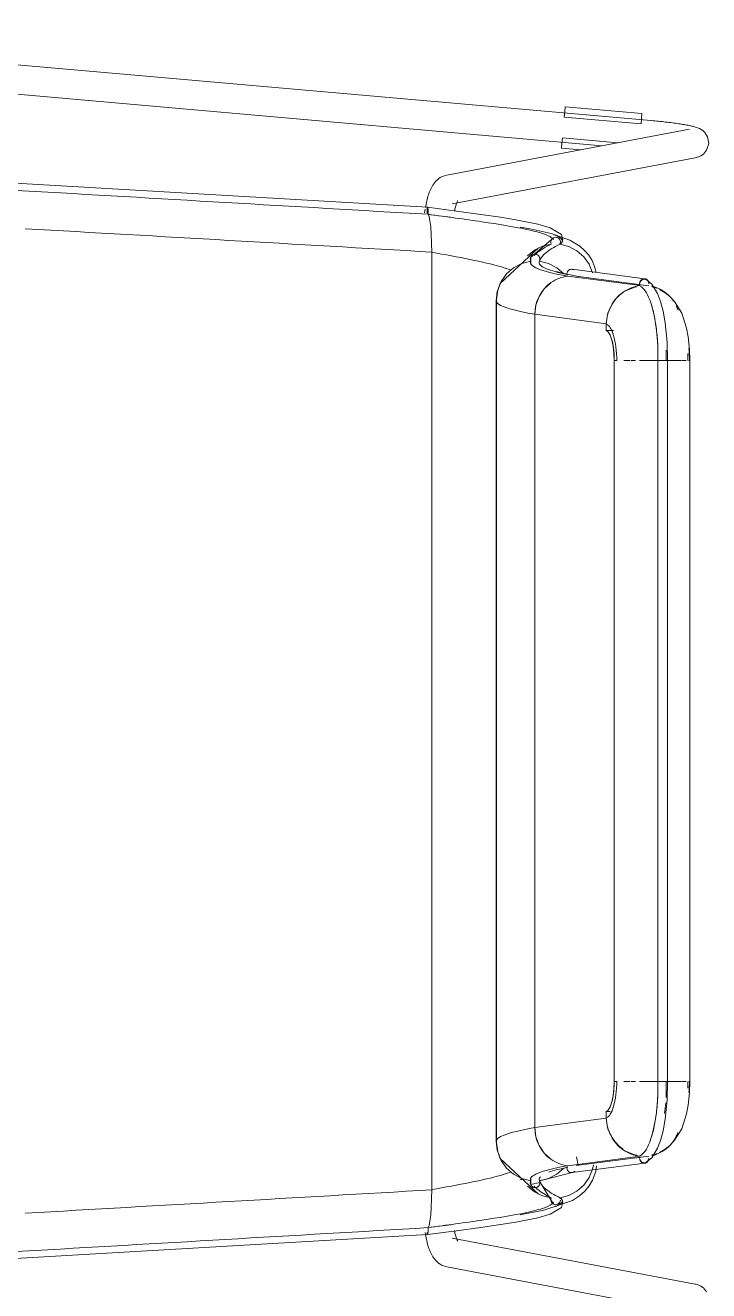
# Model space of a CAD drawing. Header units: millimetres. Extents: x 79795 to 317870, y -36033 to 97293.
# Drawn here: x 228641 to 228920, y 15428 to 15945 of the extents above; entities that cross this region are included whole.
import ezdxf

# ---------------------------------------------------------------- set-up
doc = ezdxf.new("R2010")
doc.units = ezdxf.units.MM
doc.header["$MEASUREMENT"] = 0
doc.layers.add('I-FURN', color=8, linetype='CONTINUOUS', lineweight=9)

msp = doc.modelspace()

# ---------------------------------------------------------------- linework, layer by layer
at = {"layer": 'I-FURN'}
for p, q in [((228896.73, 15906.52), (228453.41, 15945.46)), ((228452.36, 15933.51), (228876.86, 15896.22)), ((228861.54, 15910.05), (228861.72, 15912.09)), ((228861.72, 15912.09), (228893.13, 15909.33)), ((228861.34, 15907.86), (228892.76, 15905.1)), ((228861.36, 15907.98), (228861.54, 15910.05)), ((228892.95, 15907.29), (228892.77, 15905.22)), ((228893.13, 15909.33), (228892.95, 15907.29)), ((228896.89, 15906.5), (228896.73, 15906.52)), ((228897.64, 15906.43), (228896.89, 15906.5)), ((228898.39, 15906.36), (228897.64, 15906.43)), ((228899.14, 15906.29), (228898.39, 15906.36)), ((228899.89, 15906.22), (228899.14, 15906.29)), ((228900.63, 15906.14), (228899.89, 15906.22)), ((228901.36, 15906.06), (228900.63, 15906.14)), ((228902.08, 15905.98), (228901.36, 15906.06)), ((228902.8, 15905.9), (228902.08, 15905.98)), ((228903.51, 15905.82), (228902.8, 15905.9)), ((228904.21, 15905.73), (228903.51, 15905.82)), ((228904.9, 15905.65), (228904.21, 15905.73)), ((228905.57, 15905.56), (228904.9, 15905.65)), ((228906.24, 15905.47), (228905.57, 15905.56)), ((228912.58, 15903.04), (228813.29, 15884.22)), ((228906.89, 15905.39), (228906.24, 15905.47)), ((228907.52, 15905.3), (228906.89, 15905.39)), ((228908.14, 15905.21), (228907.52, 15905.3)), ((228908.74, 15905.11), (228908.14, 15905.21)), ((228909.33, 15905.02), (228908.74, 15905.11)), ((228909.9, 15904.93), (228909.33, 15905.02)), ((228910.45, 15904.84), (228909.9, 15904.93)), ((228910.98, 15904.74), (228910.45, 15904.84)), ((228911.5, 15904.65), (228910.98, 15904.74)), ((228911.99, 15904.55), (228911.5, 15904.65)), ((228912.47, 15904.46), (228911.99, 15904.55)), ((228912.93, 15904.36), (228912.47, 15904.46)), ((228913.37, 15904.26), (228912.93, 15904.36)), ((228913.8, 15904.16), (228913.37, 15904.26)), ((228914.21, 15904.06), (228913.8, 15904.16)), ((228914.62, 15903.95), (228914.21, 15904.06)), ((228915.01, 15903.84), (228914.62, 15903.95)), ((228915.41, 15903.71), (228915.01, 15903.84)), ((228915.81, 15903.57), (228915.41, 15903.71)), ((228916.24, 15903.4), (228915.81, 15903.57)), ((228916.71, 15903.19), (228916.24, 15903.4)), ((228917.27, 15902.88), (228916.71, 15903.19)), ((228917.98, 15902.4), (228917.27, 15902.88)), ((228918.89, 15901.55), (228917.98, 15902.4)), ((228919.93, 15899.89), (228918.89, 15901.55)), ((228860.23, 15895.18), (228860.41, 15897.22)), ((228860.23, 15895.18), (228868.13, 15894.49)), ((228860.41, 15897.22), (228860.59, 15899.29)), ((228883.21, 15897.42), (228860.6, 15899.41)), ((228919.58, 15894.38), (228920.41, 15897.13)), ((228920.41, 15897.13), (228919.93, 15899.89)), ((228805.45, 15871.03), (228473.54, 15890.32)), ((228815.53, 15872.43), (228914.82, 15891.25)), ((228915.23, 15891.33), (228914.82, 15891.25)), ((228915.75, 15891.47), (228915.23, 15891.33)), ((228916.37, 15891.68), (228915.75, 15891.47)), ((228917.17, 15892.06), (228916.37, 15891.68)), ((228918.25, 15892.81), (228917.17, 15892.06)), ((228919.58, 15894.38), (228918.25, 15892.81)), ((228807.6, 15880.05), (228807.28, 15879.51)), ((228807.96, 15880.59), (228807.6, 15880.05)), ((228808.36, 15881.12), (228807.96, 15880.59)), ((228808.82, 15881.65), (228808.36, 15881.12)), ((228809.34, 15882.17), (228808.82, 15881.65)), ((228809.93, 15882.68), (228809.34, 15882.17)), ((228810.62, 15883.16), (228809.93, 15882.68)), ((228811.41, 15883.6), (228810.62, 15883.16)), ((228812.31, 15883.96), (228811.41, 15883.6)), ((228813.29, 15884.22), (228812.31, 15883.96)), ((228805.43, 15874.9), (228805.26, 15874.27)), ((228805.61, 15875.51), (228805.43, 15874.9)), ((228805.8, 15876.12), (228805.61, 15875.51)), ((228806.01, 15876.71), (228805.8, 15876.12)), ((228806.23, 15877.29), (228806.01, 15876.71)), ((228806.47, 15877.86), (228806.23, 15877.29)), ((228806.72, 15878.42), (228806.47, 15877.86)), ((228806.99, 15878.97), (228806.72, 15878.42)), ((228807.28, 15879.51), (228806.99, 15878.97)), ((228804.31, 15869.51), (228804.21, 15868.78)), ((228804.42, 15870.22), (228804.31, 15869.51)), ((228804.66, 15871.62), (228804.54, 15870.93)), ((228804.8, 15872.3), (228804.66, 15871.62)), ((228804.94, 15872.97), (228804.8, 15872.3)), ((228805.09, 15873.62), (228804.94, 15872.97)), ((228805.26, 15874.27), (228805.09, 15873.62)), ((228805.24, 15869.66), (228805.23, 15869.17)), ((228805.23, 15869.17), (228805.24, 15869.66)), ((228805.24, 15869.66), (228805.26, 15870.12)), ((228805.26, 15870.11), (228805.24, 15869.66)), ((228805.26, 15870.12), (228805.3, 15870.5)), ((228805.3, 15870.49), (228805.26, 15870.11)), ((228805.3, 15870.5), (228805.34, 15870.79)), ((228805.34, 15870.78), (228805.3, 15870.49)), ((228805.39, 15870.97), (228805.34, 15870.78)), ((228805.34, 15870.79), (228805.39, 15870.97)), ((228805.45, 15871.03), (228805.39, 15870.97)), ((228805.39, 15870.97), (228805.45, 15871.03)), ((228805.45, 15871.03), (228817.3, 15869.47)), ((228805.5, 15870.96), (228805.45, 15871.03)), ((228805.45, 15871.03), (228805.5, 15870.96)), ((228805.55, 15870.76), (228805.5, 15870.96)), ((228805.5, 15870.96), (228805.55, 15870.77)), ((228805.55, 15870.77), (228805.59, 15870.47)), ((228805.59, 15870.46), (228805.55, 15870.76)), ((228805.59, 15870.47), (228805.63, 15870.08)), ((228805.63, 15870.08), (228805.59, 15870.46)), ((228805.65, 15869.62), (228805.63, 15870.08)), ((228805.63, 15870.08), (228805.65, 15869.63)), ((228805.65, 15869.63), (228805.66, 15869.13)), ((228805.66, 15869.13), (228805.65, 15869.62)), ((228816.55, 15869.88), (228816.45, 15869.39)), ((228816.65, 15870.35), (228816.55, 15869.88)), ((228816.76, 15870.8), (228816.65, 15870.35)), ((228816.86, 15871.22), (228816.76, 15870.8)), ((228816.97, 15871.61), (228816.86, 15871.22)), ((228817.08, 15871.98), (228816.97, 15871.61)), ((228817.19, 15872.32), (228817.08, 15871.98)), ((228817.29, 15872.62), (228817.19, 15872.32)), ((228817.39, 15872.89), (228817.29, 15872.62)), ((228817.3, 15869.47), (228827.23, 15868.12)), ((228817.49, 15873.12), (228817.39, 15872.89)), ((228817.58, 15873.31), (228817.49, 15873.12)), ((228817.65, 15873.47), (228817.58, 15873.31)), ((228817.7, 15873.55), (228817.65, 15873.47)), ((228817.74, 15873.63), (228817.7, 15873.55)), ((228817.76, 15873.65), (228817.74, 15873.63)), ((228805.23, 15869.17), (228805.23, 15868.67)), ((228805.23, 15868.67), (228805.23, 15869.17)), ((228805.65, 15868.64), (228805.63, 15868.16)), ((228805.63, 15868.16), (228805.65, 15868.63)), ((228806.03, 15867.26), (228805.63, 15868.16)), ((228805.63, 15868.16), (228806.03, 15867.26)), ((228805.65, 15868.63), (228805.66, 15869.13)), ((228805.66, 15869.13), (228805.65, 15868.64)), ((228806.4, 15865.51), (228806.03, 15867.26)), ((228806.03, 15867.26), (228806.4, 15865.52)), ((228806.4, 15865.52), (228806.71, 15863.05)), ((228806.71, 15863.02), (228806.4, 15865.51)), ((228827.23, 15868.12), (228835.25, 15866.94)), ((228835.25, 15866.94), (228841.57, 15865.9)), ((228841.57, 15865.9), (228850.59, 15864.1)), ((228850.59, 15864.1), (228855.58, 15862.69)), ((228806.95, 15859.92), (228806.71, 15863.02)), ((228806.71, 15863.02), (228806.95, 15859.97)), ((228807.1, 15856.38), (228806.95, 15859.92)), ((228806.95, 15859.92), (228807.1, 15856.44)), ((228847.43, 15862.19), (228843.36, 15862.92)), ((228855.95, 15860.3), (228847.43, 15862.19)), ((228855.58, 15862.69), (228860.22, 15859.92)), ((228863.57, 15857.62), (228855.95, 15860.3)), ((228860.22, 15859.92), (228860.75, 15857.74)), ((228807.16, 15852.61), (228807.1, 15856.38)), ((228807.1, 15856.38), (228807.16, 15852.69)), ((228850.78, 15854.48), (228835.08, 15839.88)), ((228856.97, 15858.59), (228847.56, 15850.47)), ((228849.11, 15853.53), (228852.43, 15855.18)), ((228852.43, 15855.18), (228849.11, 15853.54)), ((228852.43, 15855.18), (228856.05, 15855.97)), ((228856.04, 15855.97), (228852.43, 15855.18)), ((228855.95, 15857.43), (228855.86, 15856.94)), ((228855.86, 15856.94), (228855.89, 15856.44)), ((228855.87, 15856.94), (228855.96, 15857.43)), ((228855.9, 15856.44), (228855.87, 15856.94)), ((228855.89, 15856.44), (228856.04, 15855.97)), ((228856.05, 15855.97), (228855.9, 15856.44)), ((228856.16, 15857.88), (228855.95, 15857.43)), ((228855.96, 15857.43), (228856.16, 15857.88)), ((228856.16, 15857.88), (228856.48, 15858.26)), ((228856.48, 15858.26), (228856.16, 15857.88)), ((228856.48, 15858.26), (228856.88, 15858.55)), ((228856.88, 15858.55), (228856.48, 15858.26)), ((228856.7, 15858.44), (228856.92, 15858.57)), ((228856.88, 15858.55), (228857.34, 15858.73)), ((228857.34, 15858.73), (228856.88, 15858.55)), ((228857.34, 15858.73), (228857.83, 15858.79)), ((228857.83, 15858.79), (228857.34, 15858.73)), ((228857.83, 15858.79), (228858.31, 15858.71)), ((228858.31, 15858.72), (228857.83, 15858.79)), ((228858.77, 15858.52), (228858.31, 15858.72)), ((228858.31, 15858.71), (228858.77, 15858.52)), ((228858.77, 15858.52), (228859.16, 15858.22)), ((228859.16, 15858.22), (228858.77, 15858.52)), ((228859.16, 15858.22), (228859.47, 15857.83)), ((228859.47, 15857.83), (228859.16, 15858.22)), ((228859.47, 15857.83), (228859.66, 15857.38)), ((228859.66, 15857.38), (228859.47, 15857.83)), ((228859.69, 15856.39), (228859.53, 15855.92)), ((228859.53, 15855.92), (228859.7, 15856.39)), ((228863.16, 15855.01), (228859.53, 15855.92)), ((228859.66, 15857.38), (228859.74, 15856.88)), ((228859.74, 15856.89), (228859.66, 15857.38)), ((228859.74, 15856.88), (228859.69, 15856.39)), ((228859.7, 15856.39), (228859.74, 15856.89)), ((228860.75, 15857.74), (228860.45, 15856.82)), ((228866.48, 15853.27), (228863.16, 15855.01)), ((228867.69, 15855.12), (228863.57, 15857.62)), ((228869.65, 15853.38), (228867.69, 15855.12)), ((228807.16, 15469.21), (228807.16, 15852.61)), ((228807.16, 15852.61), (228807.16, 15469.21)), ((228847.66, 15848.96), (228843.94, 15848.06)), ((228849.11, 15853.54), (228846.27, 15851.14)), ((228846.27, 15851.14), (228849.11, 15853.53)), ((228847.54, 15850.42), (228847.46, 15849.93)), ((228847.46, 15849.92), (228847.54, 15850.41)), ((228847.46, 15849.93), (228847.49, 15849.43)), ((228847.5, 15849.43), (228847.46, 15849.92)), ((228847.49, 15849.43), (228847.66, 15848.96)), ((228847.66, 15848.96), (228847.5, 15849.43)), ((228847.74, 15850.87), (228847.54, 15850.42)), ((228847.54, 15850.41), (228847.74, 15850.86)), ((228847.69, 15850.77), (228847.64, 15847.89)), ((228847.74, 15850.86), (228848.06, 15851.25)), ((228848.05, 15851.25), (228847.74, 15850.87)), ((228848.46, 15851.54), (228848.05, 15851.25)), ((228848.06, 15851.25), (228848.46, 15851.54)), ((228848.46, 15851.54), (228848.92, 15851.73)), ((228848.92, 15851.73), (228848.46, 15851.54)), ((228848.92, 15851.73), (228849.41, 15851.8)), ((228849.41, 15851.8), (228848.92, 15851.73)), ((228849.41, 15851.8), (228849.9, 15851.73)), ((228849.9, 15851.73), (228849.41, 15851.8)), ((228849.9, 15851.73), (228850.36, 15851.54)), ((228850.36, 15851.54), (228849.9, 15851.73)), ((228850.36, 15851.54), (228850.76, 15851.25)), ((228850.76, 15851.25), (228850.36, 15851.54)), ((228850.76, 15851.25), (228851.08, 15850.86)), ((228851.08, 15850.87), (228850.76, 15851.25)), ((228851.28, 15850.42), (228851.08, 15850.87)), ((228851.08, 15850.86), (228851.28, 15850.41)), ((228851.32, 15849.43), (228851.16, 15848.96)), ((228851.16, 15848.96), (228851.32, 15849.43)), ((228854.88, 15848.06), (228851.16, 15848.96)), ((228851.45, 15849.64), (228851.27, 15849.2)), ((228851.36, 15849.93), (228851.28, 15850.42)), ((228851.28, 15850.41), (228851.36, 15849.92)), ((228851.32, 15849.43), (228851.36, 15849.93)), ((228851.36, 15849.92), (228851.32, 15849.43)), ((228869.31, 15850.79), (228866.48, 15853.27)), ((228871.48, 15847.71), (228869.31, 15850.79)), ((228871.33, 15851.41), (228869.65, 15853.38)), ((228872.71, 15849.21), (228871.33, 15851.41)), ((228873.74, 15846.84), (228872.71, 15849.21)), ((228837.67, 15843.8), (228835.5, 15840.67)), ((228835.51, 15840.66), (228837.68, 15843.8)), ((228840.55, 15846.31), (228837.67, 15843.8)), ((228837.68, 15843.8), (228840.55, 15846.31)), ((228840.55, 15846.31), (228843.94, 15848.06)), ((228843.94, 15848.06), (228840.55, 15846.31)), ((228858.27, 15846.31), (228854.88, 15848.06)), ((228858.24, 15844.8), (228860.68, 15844.05)), ((228861.15, 15843.8), (228858.27, 15846.31)), ((228860.68, 15844.05), (228866.97, 15842.67)), ((228862.53, 15844.28), (228862.45, 15843.78)), ((228862.45, 15843.78), (228862.48, 15843.29)), ((228862.72, 15844.73), (228862.53, 15844.28)), ((228863.02, 15845.11), (228862.72, 15844.73)), ((228863.4, 15845.4), (228863.02, 15845.11)), ((228863.84, 15845.59), (228863.4, 15845.4)), ((228864.31, 15845.66), (228863.84, 15845.59)), ((228864.78, 15845.6), (228864.31, 15845.66)), ((228864.55, 15845.65), (228894.32, 15841.79)), ((228865.22, 15845.41), (228864.78, 15845.6)), ((228872.88, 15844.19), (228871.48, 15847.71)), ((228874.4, 15844.33), (228873.74, 15846.84)), ((228835.68, 15840.98), (228833.95, 15836.52)), ((228835.5, 15840.67), (228834.14, 15837.1)), ((228834.14, 15837.1), (228835.51, 15840.66)), ((228835.08, 15839.88), (228834.38, 15837.96)), ((228855.88, 15840.19), (228853.14, 15837.7)), ((228862.64, 15842.82), (228892.34, 15838.97)), ((228866.19, 15842.8), (228895.88, 15838.95)), ((228889.91, 15839.72), (228894.69, 15839.1)), ((228894.82, 15841.43), (228897.21, 15839.54)), ((228897.21, 15839.54), (228899.51, 15835.71)), ((228833.95, 15836.52), (228833.51, 15832.77)), ((228834.14, 15837.1), (228833.66, 15833.31)), ((228833.66, 15488.52), (228833.66, 15833.31)), ((228833.66, 15833.31), (228833.66, 15488.52)), ((228833.67, 15833.31), (228834.14, 15837.1)), ((228851.06, 15834.59), (228849.74, 15831.04)), ((228853.14, 15837.7), (228851.06, 15834.59)), ((228899.51, 15835.71), (228900.7, 15832.55)), ((228900.31, 15837.41), (228902.58, 15836.08)), ((228902.58, 15836.08), (228904.65, 15834.41)), ((228904.65, 15834.41), (228906.49, 15832.43)), ((228833.51, 15832.77), (228833.51, 15527.97)), ((228849.74, 15831.04), (228849.26, 15827.27)), ((228896.56, 15832.5), (228896.37, 15833.01)), ((228897.43, 15829.67), (228896.56, 15832.5)), ((228898.24, 15826.17), (228897.43, 15829.67)), ((228900.7, 15832.55), (228901.78, 15828.5)), ((228901.78, 15828.5), (228902.65, 15823.79)), ((228906.49, 15832.43), (228909.36, 15827.71)), ((228849.26, 15827.27), (228878.54, 15823.41)), ((228849.26, 15494.56), (228849.26, 15827.27)), ((228849.26, 15827.27), (228849.26, 15494.56)), ((228878.54, 15823.41), (228878.47, 15820.69)), ((228899.07, 15820.74), (228898.24, 15826.17)), ((228902.65, 15823.79), (228903.45, 15815.9)), ((228909.36, 15827.71), (228911.38, 15821.56)), ((228881.48, 15820.69), (228878.47, 15820.69)), ((228878.47, 15820.69), (228879.33, 15820.05)), ((228879.33, 15820.05), (228880.12, 15818.7)), ((228880.12, 15818.7), (228880.79, 15816.72)), ((228899.55, 15814.75), (228899.07, 15820.74)), ((228911.38, 15821.56), (228912.03, 15818.07)), ((228912.03, 15818.07), (228912.55, 15812.86)), ((228880.79, 15816.72), (228881.3, 15814.23)), ((228881.3, 15814.23), (228881.62, 15811.38)), ((228899.63, 15808.34), (228899.55, 15814.75)), ((228903.45, 15815.9), (228903.59, 15808.34)), ((228912.55, 15812.86), (228912.63, 15808.34)), ((228881.62, 15811.38), (228881.73, 15808.34)), ((228881.73, 15808.34), (228881.73, 15513.49)), ((228881.79, 15513.49), (228881.79, 15808.34)), ((228885.64, 15808.34), (228886.72, 15808.34)), ((228888.14, 15808.34), (228886.7, 15808.34)), ((228888.63, 15808.34), (228890.47, 15808.34)), ((228892.1, 15808.34), (228895.65, 15808.34)), ((228899.66, 15808.34), (228895.85, 15808.34)), ((228895.85, 15808.34), (228899.66, 15808.34)), ((228899.63, 15808.34), (228899.63, 15513.49)), ((228899.74, 15808.34), (228899.64, 15808.34)), ((228899.64, 15808.34), (228903.59, 15808.34)), ((228899.97, 15808.34), (228899.74, 15808.34)), ((228900.3, 15808.34), (228899.97, 15808.34)), ((228900.71, 15808.34), (228900.3, 15808.34)), ((228901.19, 15808.34), (228900.71, 15808.34)), ((228901.69, 15808.34), (228901.19, 15808.34)), ((228902.18, 15808.34), (228901.69, 15808.34)), ((228902.63, 15808.34), (228902.18, 15808.34)), ((228903.02, 15808.34), (228902.63, 15808.34)), ((228903.33, 15808.34), (228903.02, 15808.34)), ((228903.52, 15808.34), (228903.33, 15808.34)), ((228906.38, 15808.34), (228903.35, 15808.34)), ((228903.35, 15808.34), (228906.36, 15808.34)), ((228903.59, 15808.34), (228903.52, 15808.34)), ((228903.59, 15513.49), (228903.59, 15808.34)), ((228906.53, 15808.34), (228909.11, 15808.34)), ((228909.39, 15808.34), (228911.14, 15808.34)), ((228912.33, 15808.34), (228912.61, 15808.34)), ((228912.63, 15808.34), (228912.46, 15808.34)), ((228912.63, 15513.49), (228912.63, 15808.34)), ((228833.51, 15527.97), (228833.51, 15489.06)), ((228881.73, 15513.49), (228881.62, 15510.45)), ((228888.11, 15513.49), (228885.64, 15513.49)), ((228890.47, 15513.49), (228888.63, 15513.49)), ((228895.65, 15513.49), (228892.1, 15513.49)), ((228895.85, 15513.49), (228899.66, 15513.49)), ((228899.66, 15513.49), (228895.85, 15513.49)), ((228899.55, 15507.26), (228899.63, 15513.49)), ((228899.74, 15513.49), (228899.97, 15513.49)), ((228903.59, 15513.49), (228899.74, 15513.49)), ((228899.97, 15513.49), (228900.3, 15513.49)), ((228900.3, 15513.49), (228900.71, 15513.49)), ((228900.71, 15513.49), (228901.19, 15513.49)), ((228901.19, 15513.49), (228901.69, 15513.49)), ((228901.69, 15513.49), (228902.18, 15513.49)), ((228902.18, 15513.49), (228902.63, 15513.49)), ((228902.63, 15513.49), (228903.02, 15513.49)), ((228903.02, 15513.49), (228903.33, 15513.49)), ((228903.33, 15513.49), (228903.52, 15513.49)), ((228903.35, 15513.49), (228906.38, 15513.49)), ((228906.36, 15513.49), (228903.35, 15513.49)), ((228903.45, 15505.93), (228903.59, 15513.49)), ((228903.52, 15513.49), (228903.59, 15513.49)), ((228909.11, 15513.49), (228906.53, 15513.49)), ((228911.14, 15513.49), (228909.39, 15513.49)), ((228912.61, 15513.49), (228912.33, 15513.49)), ((228912.46, 15513.49), (228912.63, 15513.49)), ((228912.55, 15508.97), (228912.63, 15513.49)), ((228881.3, 15507.6), (228880.79, 15505.11)), ((228881.62, 15510.45), (228881.3, 15507.6)), ((228899.02, 15500.7), (228899.55, 15507.26)), ((228912.03, 15503.76), (228912.55, 15508.97)), ((228880.12, 15503.12), (228879.33, 15501.77)), ((228880.79, 15505.11), (228880.12, 15503.12)), ((228902.65, 15498.04), (228903.45, 15505.93)), ((228911.38, 15500.26), (228912.03, 15503.76)), ((228878.54, 15498.42), (228849.26, 15494.56)), ((228879.33, 15501.77), (228878.47, 15501.13)), ((228878.47, 15501.13), (228880.14, 15501.13)), ((228878.47, 15501.13), (228878.54, 15498.42)), ((228897.46, 15492.25), (228898.43, 15496.69)), ((228898.43, 15496.69), (228899.02, 15500.7)), ((228901.78, 15493.32), (228902.65, 15498.04)), ((228909.36, 15494.11), (228911.38, 15500.26)), ((228849.26, 15494.56), (228849.74, 15490.79)), ((228896.37, 15488.82), (228897.46, 15492.25)), ((228900.7, 15489.28), (228901.78, 15493.32)), ((228906.49, 15489.4), (228909.36, 15494.11)), ((228833.95, 15485.31), (228833.51, 15489.06)), ((228833.66, 15488.52), (228834.14, 15484.73)), ((228834.14, 15484.73), (228833.67, 15488.52)), ((228849.74, 15490.79), (228851.06, 15487.24)), ((228851.06, 15487.24), (228853.14, 15484.13)), ((228899.51, 15486.11), (228900.7, 15489.28)), ((228902.58, 15485.75), (228904.65, 15487.42)), ((228904.65, 15487.42), (228906.49, 15489.4)), ((228835.68, 15480.85), (228833.95, 15485.31)), ((228835.51, 15481.16), (228834.14, 15484.73)), ((228834.14, 15484.73), (228835.5, 15481.16)), ((228835.08, 15481.95), (228834.38, 15483.87)), ((228850.78, 15467.35), (228835.08, 15481.95)), ((228835.5, 15481.16), (228837.67, 15478.02)), ((228837.68, 15478.03), (228835.51, 15481.16)), ((228853.14, 15484.13), (228855.88, 15481.64)), ((228862.64, 15479.01), (228892.34, 15482.85)), ((228895.88, 15482.88), (228866.19, 15479.03)), ((228866.97, 15479.15), (228866.28, 15482.65)), ((228889.91, 15482.1), (228892.35, 15482.42)), ((228894.82, 15480.39), (228897.21, 15482.28)), ((228897.21, 15482.28), (228899.51, 15486.11)), ((228900.31, 15484.42), (228902.58, 15485.75)), ((228837.67, 15478.02), (228840.55, 15475.52)), ((228840.55, 15475.52), (228837.68, 15478.03)), ((228864.62, 15476.19), (228853.01, 15473.23)), ((228858.27, 15475.52), (228861.15, 15478.02)), ((228862.48, 15478.54), (228862.45, 15478.04)), ((228862.45, 15478.04), (228862.53, 15477.55)), ((228862.53, 15477.55), (228862.72, 15477.1)), ((228862.72, 15477.1), (228863.02, 15476.72)), ((228863.02, 15476.72), (228863.4, 15476.42)), ((228863.4, 15476.42), (228863.84, 15476.23)), ((228863.84, 15476.23), (228864.31, 15476.17)), ((228864.31, 15476.17), (228864.78, 15476.23)), ((228894.32, 15480.04), (228864.55, 15476.18)), ((228864.78, 15476.23), (228865.22, 15476.42)), ((228865.22, 15476.42), (228865.61, 15476.71)), ((228871.48, 15474.12), (228872.88, 15477.63)), ((228873.25, 15479.38), (228872.88, 15477.64)), ((228872.88, 15477.63), (228873.25, 15479.38)), ((228872.93, 15473.04), (228874.22, 15476.64)), ((228874.22, 15476.64), (228874.51, 15478.91)), ((228843.94, 15473.77), (228840.55, 15475.52)), ((228840.55, 15475.52), (228843.94, 15473.76)), ((228843.94, 15473.76), (228847.66, 15472.87)), ((228847.46, 15471.9), (228847.5, 15472.4)), ((228847.49, 15472.4), (228847.46, 15471.9)), ((228847.54, 15471.41), (228847.46, 15471.9)), ((228847.46, 15471.9), (228847.54, 15471.41)), ((228847.66, 15472.87), (228847.49, 15472.4)), ((228847.5, 15472.4), (228847.66, 15472.87)), ((228847.74, 15470.96), (228847.54, 15471.41)), ((228847.54, 15471.41), (228847.74, 15470.96)), ((228847.56, 15471.36), (228851.45, 15472.19)), ((228847.69, 15471.06), (228847.64, 15473.94)), ((228848.06, 15470.58), (228847.74, 15470.96)), ((228847.74, 15470.96), (228848.05, 15470.58)), ((228851.08, 15470.96), (228850.76, 15470.58)), ((228850.76, 15470.58), (228851.08, 15470.96)), ((228851.28, 15471.41), (228851.08, 15470.96)), ((228851.08, 15470.96), (228851.28, 15471.41)), ((228853.01, 15473.23), (228851.14, 15472.9)), ((228851.16, 15472.87), (228854.88, 15473.76)), ((228851.16, 15472.87), (228851.32, 15472.4)), ((228851.32, 15472.4), (228851.16, 15472.87)), ((228856.97, 15463.23), (228851.27, 15472.62)), ((228851.36, 15471.9), (228851.28, 15471.41)), ((228851.28, 15471.41), (228851.36, 15471.9)), ((228851.32, 15472.4), (228851.36, 15471.9)), ((228851.36, 15471.9), (228851.32, 15472.4)), ((228854.88, 15473.76), (228858.27, 15475.52)), ((228866.48, 15468.55), (228869.31, 15471.04)), ((228869.31, 15471.04), (228871.48, 15474.12)), ((228869.81, 15468.6), (228871.58, 15470.77)), ((228871.58, 15470.77), (228872.93, 15473.04)), ((228807.1, 15465.45), (228807.16, 15469.21)), ((228807.16, 15469.14), (228807.1, 15465.44)), ((228849.11, 15468.3), (228846.27, 15470.69)), ((228846.27, 15470.69), (228849.11, 15468.28)), ((228848.05, 15470.58), (228848.46, 15470.28)), ((228848.46, 15470.29), (228848.06, 15470.58)), ((228848.92, 15470.1), (228848.46, 15470.29)), ((228848.46, 15470.28), (228848.92, 15470.09)), ((228849.41, 15470.03), (228848.92, 15470.1)), ((228848.92, 15470.09), (228849.41, 15470.03)), ((228852.43, 15466.65), (228849.11, 15468.29)), ((228849.11, 15468.28), (228852.43, 15466.64)), ((228849.9, 15470.1), (228849.41, 15470.03)), ((228849.41, 15470.03), (228849.9, 15470.09)), ((228850.36, 15470.29), (228849.9, 15470.1)), ((228849.9, 15470.09), (228850.36, 15470.28)), ((228850.76, 15470.58), (228850.36, 15470.29)), ((228850.36, 15470.28), (228850.76, 15470.58)), ((228856.05, 15465.86), (228852.43, 15466.65)), ((228852.43, 15466.64), (228856.04, 15465.86)), ((228856.04, 15465.86), (228855.89, 15465.39)), ((228855.9, 15465.39), (228856.05, 15465.86)), ((228859.53, 15465.91), (228863.16, 15466.81)), ((228859.53, 15465.91), (228859.69, 15465.44)), ((228859.7, 15465.44), (228859.53, 15465.91)), ((228863.16, 15466.81), (228866.48, 15468.55)), ((228864.74, 15464.8), (228867.56, 15466.61)), ((228867.56, 15466.61), (228869.81, 15468.6)), ((228806.71, 15458.81), (228806.95, 15461.91)), ((228806.95, 15461.86), (228806.71, 15458.8)), ((228806.95, 15461.91), (228807.1, 15465.45)), ((228807.1, 15465.38), (228806.95, 15461.91)), ((228843.36, 15458.9), (228853.02, 15460.81)), ((228853.02, 15460.81), (228864.74, 15464.8)), ((228855.58, 15459.13), (228860.22, 15461.9)), ((228855.89, 15465.39), (228855.86, 15464.89)), ((228855.86, 15464.89), (228855.95, 15464.39)), ((228855.87, 15464.89), (228855.9, 15465.39)), ((228855.96, 15464.4), (228855.87, 15464.89)), ((228855.95, 15464.39), (228856.16, 15463.94)), ((228856.16, 15463.95), (228855.96, 15464.4)), ((228856.48, 15463.57), (228856.16, 15463.95)), ((228856.16, 15463.94), (228856.48, 15463.57)), ((228856.88, 15463.28), (228856.48, 15463.57)), ((228856.48, 15463.57), (228856.88, 15463.28)), ((228857.34, 15463.1), (228856.88, 15463.28)), ((228856.88, 15463.28), (228857.34, 15463.09)), ((228857.83, 15463.04), (228857.34, 15463.1)), ((228857.34, 15463.09), (228857.83, 15463.03)), ((228858.31, 15463.11), (228857.83, 15463.04)), ((228857.83, 15463.03), (228858.31, 15463.11)), ((228858.77, 15463.31), (228858.31, 15463.11)), ((228858.31, 15463.11), (228858.77, 15463.3)), ((228859.16, 15463.61), (228858.77, 15463.31)), ((228858.77, 15463.3), (228859.16, 15463.6)), ((228859.47, 15463.99), (228859.16, 15463.61)), ((228859.16, 15463.6), (228859.47, 15463.99)), ((228859.66, 15464.45), (228859.47, 15463.99)), ((228859.47, 15463.99), (228859.66, 15464.45)), ((228859.74, 15464.94), (228859.66, 15464.45)), ((228859.66, 15464.45), (228859.74, 15464.94)), ((228860.22, 15461.9), (228860.75, 15464.09)), ((228860.75, 15464.09), (228860.45, 15465)), ((228806.03, 15454.57), (228806.4, 15456.31)), ((228806.4, 15456.3), (228806.03, 15454.57)), ((228806.4, 15456.31), (228806.71, 15458.81)), ((228806.71, 15458.77), (228806.4, 15456.31)), ((228835.25, 15454.89), (228841.57, 15455.93)), ((228841.57, 15455.93), (228850.59, 15457.73)), ((228850.59, 15457.73), (228855.58, 15459.13)), ((228805.45, 15450.8), (228473.54, 15431.51)), ((228804.54, 15450.9), (228804.42, 15451.61)), ((228804.66, 15450.21), (228804.54, 15450.9)), ((228804.8, 15449.53), (228804.66, 15450.21)), ((228805.26, 15451.72), (228805.3, 15451.34)), ((228805.3, 15451.33), (228805.26, 15451.71)), ((228805.3, 15451.34), (228805.34, 15451.05)), ((228805.34, 15451.04), (228805.3, 15451.33)), ((228805.39, 15450.86), (228805.45, 15450.8)), ((228805.45, 15450.8), (228805.39, 15450.86)), ((228805.45, 15450.8), (228817.3, 15452.35)), ((228805.55, 15451.06), (228805.59, 15451.36)), ((228805.59, 15451.36), (228805.55, 15451.06)), ((228805.59, 15451.36), (228805.63, 15451.75)), ((228805.63, 15451.75), (228805.59, 15451.36)), ((228805.63, 15453.66), (228806.03, 15454.57)), ((228806.03, 15454.57), (228805.63, 15453.66)), ((228805.65, 15453.19), (228805.63, 15453.66)), ((228805.63, 15453.66), (228805.65, 15453.19)), ((228805.63, 15451.75), (228805.65, 15452.2)), ((228805.65, 15452.2), (228805.63, 15451.75)), ((228805.66, 15452.7), (228805.65, 15453.19)), ((228805.65, 15453.19), (228805.66, 15452.69)), ((228805.65, 15452.2), (228805.66, 15452.7)), ((228805.66, 15452.69), (228805.65, 15452.2)), ((228816.55, 15451.94), (228816.45, 15452.44)), ((228816.65, 15451.47), (228816.55, 15451.94)), ((228816.76, 15451.03), (228816.65, 15451.47)), ((228816.86, 15450.61), (228816.76, 15451.03)), ((228816.97, 15450.21), (228816.86, 15450.61)), ((228817.08, 15449.85), (228816.97, 15450.21)), ((228817.3, 15452.35), (228827.23, 15453.71)), ((228827.23, 15453.71), (228835.25, 15454.89)), ((228804.94, 15448.86), (228804.8, 15449.53)), ((228805.09, 15448.2), (228804.94, 15448.86)), ((228805.26, 15447.56), (228805.09, 15448.2)), ((228805.43, 15446.93), (228805.26, 15447.56)), ((228805.61, 15446.31), (228805.43, 15446.93)), ((228805.8, 15445.71), (228805.61, 15446.31)), ((228806.01, 15445.12), (228805.8, 15445.71)), ((228806.23, 15444.54), (228806.01, 15445.12)), ((228914.82, 15430.58), (228815.53, 15449.4)), ((228817.19, 15449.51), (228817.08, 15449.85)), ((228817.29, 15449.21), (228817.19, 15449.51)), ((228817.39, 15448.94), (228817.29, 15449.21)), ((228817.49, 15448.71), (228817.39, 15448.94)), ((228817.58, 15448.51), (228817.49, 15448.71)), ((228817.65, 15448.36), (228817.58, 15448.51)), ((228817.7, 15448.27), (228817.65, 15448.36)), ((228817.74, 15448.2), (228817.7, 15448.27)), ((228817.76, 15448.18), (228817.74, 15448.2)), ((228806.47, 15443.97), (228806.23, 15444.54)), ((228806.72, 15443.4), (228806.47, 15443.97)), ((228806.99, 15442.85), (228806.72, 15443.4)), ((228807.28, 15442.32), (228806.99, 15442.85)), ((228807.6, 15441.78), (228807.28, 15442.32)), ((228807.96, 15441.24), (228807.6, 15441.78)), ((228808.36, 15440.71), (228807.96, 15441.24)), ((228808.82, 15440.18), (228808.36, 15440.71)), ((228809.34, 15439.66), (228808.82, 15440.18)), ((228809.93, 15439.15), (228809.34, 15439.66)), ((228810.62, 15438.66), (228809.93, 15439.15)), ((228811.41, 15438.23), (228810.62, 15438.66)), ((228812.31, 15437.86), (228811.41, 15438.23)), ((228813.29, 15437.61), (228812.31, 15437.86)), ((228813.29, 15437.61), (228912.58, 15418.79)), ((228915.23, 15430.49), (228914.82, 15430.58)), ((228915.75, 15430.36), (228915.23, 15430.49)), ((228916.37, 15430.14), (228915.75, 15430.36)), ((228917.17, 15429.77), (228916.37, 15430.14)), ((228918.25, 15429.02), (228917.17, 15429.77)), ((228919.58, 15427.44), (228918.25, 15429.02))]:
    msp.add_line(p, q, dxfattribs=at)
for centre, major_axis, ratio, start_param, end_param in [((228864.32, 15843.7), (0, 1.96), 0.955139, 5.775592, 8.064923), ((228864.33, 15827.14), (0, 15.78), 0.955139, 0.595876, 1.562553), ((228864.33, 15827.14), (0, 15.78), 0.955139, 0.354206, 0.595753), ((228864.33, 15827.14), (0, 15.78), 0.955139, 0.112537, 0.354036), ((228896.88, 15808.34), (-15.75, 0), 0.000004, 5.8107, 5.99294), ((228908.35, 15808.34), (0, 12.4), 0.287441, 4.712389, 4.950404), ((228896.88, 15513.49), (-15.75, 0), 0.000004, 0.290246, 0.472486), ((228908.35, 15513.49), (0, 12.4), 0.287441, 4.492176, 4.712389), ((228864.33, 15494.69), (0, 15.78), 0.955139, 1.579038, 2.545717), ((228864.33, 15494.69), (0, 15.78), 0.955139, 2.545839, 2.787386), ((228864.33, 15494.69), (0, 15.78), 0.955139, 2.787556, 3.029056), ((228864.32, 15478.13), (0, 1.96), 0.955139, 1.359855, 3.903556)]:
    msp.add_ellipse(centre, major_axis=major_axis, ratio=ratio, start_param=start_param, end_param=end_param, dxfattribs=at)
for points in [[(228473.64, 15887.48), (228529.04, 15884.26), (228639.8, 15877.82), (228750.4, 15871.38), (228805.63, 15868.16)], [(228814.8, 15866.99), (228811.77, 15867.37), (228808.71, 15867.76), (228805.65, 15868.15)], [(228640.92, 15862.28), (228696.38, 15859.08), (228751.8, 15855.89), (228807.16, 15852.69)], [(228862.64, 15842.82), (228857.14, 15843.84), (228849.08, 15845.89), (228847.11, 15847.93), (228847.66, 15848.96)], [(228892.34, 15838.97), (228891.1, 15838.83), (228888.72, 15838.24), (228885.38, 15836.48), (228882.54, 15833.95), (228880.35, 15830.81), (228878.94, 15827.2), (228878.58, 15824.7), (228878.54, 15823.41)], [(228886.83, 15836.99), (228888.09, 15837.69), (228889.45, 15838.09), (228890.84, 15838.43)], [(228892.19, 15839.24), (228892.17, 15839.32), (228892.15, 15839.48), (228892.15, 15839.65), (228892.16, 15839.73)], [(228892.33, 15838.77), (228893.06, 15838.42), (228894.46, 15837.11), (228896.36, 15833.41), (228897.89, 15828.34), (228899, 15822.19), (228899.63, 15815.34), (228899.7, 15810.69), (228899.66, 15808.34)], [(228897.29, 15838.49), (228897.95, 15838.33), (228898.6, 15838.13), (228899.23, 15837.89)], [(228833.67, 15833.31), (228833.57, 15833.13), (228833.51, 15832.95), (228833.51, 15832.77)], [(228907.9, 15828.89), (228907.69, 15829.52), (228907.44, 15830.13), (228907.15, 15830.72)], [(228878.55, 15823.16), (228879.67, 15822.91), (228881.83, 15819.52), (228882.8, 15812.13), (228882.86, 15808.34)], [(228881.78, 15809.18), (228881.72, 15811.96), (228881.45, 15815.1), (228880.84, 15816.72)], [(228903.04, 15812.6), (228903.08, 15811.19), (228903.09, 15809.77), (228903.06, 15808.34)], [(228912.32, 15813.31), (228912.47, 15811.73), (228912.55, 15810.05), (228912.54, 15808.34)], [(228882.86, 15513.49), (228882.83, 15511.59), (228882.57, 15507.86), (228881.61, 15503.06), (228880.21, 15499.74), (228879.11, 15498.79), (228878.55, 15498.67)], [(228880.84, 15505.11), (228881.39, 15507.17), (228881.67, 15509.88), (228881.77, 15512.65)], [(228903.06, 15513.49), (228903.1, 15511.27), (228903.07, 15509.07), (228902.96, 15506.89)], [(228912.54, 15513.49), (228912.55, 15511.91), (228912.47, 15510.41), (228912.33, 15508.98)], [(228902.82, 15504.68), (228902.71, 15503.2), (228902.56, 15501.75), (228902.38, 15500.34)], [(228878.54, 15498.42), (228878.58, 15497.12), (228878.94, 15494.62), (228880.35, 15491.02), (228882.54, 15487.88), (228885.38, 15485.35), (228888.72, 15483.58), (228891.1, 15483), (228892.34, 15482.85)], [(228833.51, 15489.06), (228833.51, 15488.88), (228833.57, 15488.7), (228833.67, 15488.52)], [(228896.3, 15488.65), (228895.73, 15487.19), (228894.46, 15484.72), (228893.06, 15483.41), (228892.33, 15483.06)], [(228890.82, 15483.31), (228889.44, 15483.63), (228888.07, 15484.13), (228886.81, 15484.83)], [(228899.22, 15483.94), (228898.57, 15483.69), (228897.89, 15483.52), (228897.21, 15483.38)], [(228862.64, 15479.01), (228857.14, 15477.99), (228849.08, 15475.94), (228847.11, 15473.89), (228847.66, 15472.87)], [(228862.85, 15478.38), (228859.73, 15477.72), (228856.81, 15477.07), (228855.09, 15476.41)], [(228844.6, 15473.43), (228844.13, 15473.37), (228843.66, 15473.32), (228843.19, 15473.26)], [(228851.58, 15474.51), (228851.01, 15473.96), (228850.87, 15473.42), (228851.16, 15472.87)], [(228807.16, 15469.14), (228751.8, 15465.94), (228696.38, 15462.74), (228640.92, 15459.55)], [(228473.64, 15434.34), (228529.04, 15437.56), (228639.8, 15444), (228750.4, 15450.44), (228805.63, 15453.66)], [(228815, 15454.86), (228811.9, 15454.47), (228808.77, 15454.07), (228805.65, 15453.68)]]:
    msp.add_open_spline(points, degree=3, dxfattribs=at)
for points, knots in [([(228856.93, 15857.8), (228856.73, 15858.2), (228855.13, 15859.63), (228846.83, 15862.06), (228828.4, 15865.11), (228813.18, 15867.15), (228805.63, 15868.16)], [0.1500588, 0.1500588, 0.1500588, 0.1500588, 0.25, 0.5, 0.75, 1, 1, 1, 1]), ([(228859.53, 15855.92), (228861.09, 15856.94), (228860.86, 15858.22), (228857.83, 15859.51), (228857.11, 15859.76)], [0, 0, 0, 0, 0.25, 0.3133981, 0.3133981, 0.3133981, 0.3133981]), ([(228849.06, 15851.25), (228849.42, 15851.66), (228851.07, 15853.23), (228853.64, 15854.8), (228856.05, 15855.97)], [0.3274839, 0.3274839, 0.3274839, 0.3274839, 0.5, 1, 1, 1, 1]), ([(228851.45, 15849.64), (228851.91, 15850.57), (228853.7, 15852.66), (228857.13, 15854.76), (228859.53, 15855.92)], [0.0974621, 0.0974621, 0.0974621, 0.0974621, 0.5, 1, 1, 1, 1]), ([(228807.16, 15852.61), (228812.55, 15851.64), (228823.33, 15849.69), (228834.04, 15847.26), (228838.29, 15845.8), (228839.44, 15845.31)], [0, 0, 0, 0, 0.25, 0.5, 0.625, 0.625, 0.625, 0.625]), ([(228862.55, 15843.51), (228858.83, 15844.3), (228852.35, 15846.12), (228850.62, 15847.93), (228851.16, 15848.96)], [0.1122148, 0.1122148, 0.1122148, 0.1122148, 0.5, 1, 1, 1, 1]), ([(228895.92, 15839.83), (228895.93, 15839.97), (228895.91, 15840.19), (228895.84, 15840.48), (228895.75, 15840.75), (228895.56, 15841.07), (228895.27, 15841.39), (228894.92, 15841.62), (228894.57, 15841.76), (228894.26, 15841.8), (228893.98, 15841.81), (228893.72, 15841.77), (228893.47, 15841.7), (228893.21, 15841.59), (228892.9, 15841.4), (228892.58, 15841.07), (228892.34, 15840.68), (228892.23, 15840.32), (228892.15, 15839.95), (228892.16, 15839.51), (228892.26, 15839.15), (228892.34, 15838.97)], [0.1111111, 0.1111111, 0.1111111, 0.1111111, 0.1666667, 0.1944444, 0.2222222, 0.2777778, 0.3333333, 0.3888889, 0.4444444, 0.4791667, 0.5138889, 0.5486111, 0.5833333, 0.6180556, 0.6527778, 0.7222222, 0.7916667, 0.8263889, 0.8611111, 0.9305556, 1, 1, 1, 1]), ([(228892.25, 15840.22), (228892.29, 15840.34), (228892.39, 15840.57), (228892.67, 15840.99), (228893.21, 15841.44), (228894.08, 15841.7), (228894.87, 15841.47), (228895.38, 15841.07), (228895.67, 15840.69), (228895.86, 15840.23), (228895.9, 15839.9), (228895.91, 15839.73)], [-0.8125, -0.8125, -0.8125, -0.8125, -0.765625, -0.71875, -0.625, -0.5, -0.375, -0.3125, -0.25, -0.1875, -0.125, -0.125, -0.125, -0.125]), ([(228906.01, 15832.69), (228905.74, 15833.09), (228904.7, 15834.46), (228902.53, 15836.47), (228899.68, 15838.08), (228897.74, 15838.55), (228896.98, 15838.71)], [0.434972, 0.434972, 0.434972, 0.434972, 0.5, 0.6666667, 0.8333333, 0.9407177, 0.9407177, 0.9407177, 0.9407177]), ([(228879.09, 15826.94), (228879.42, 15828.18), (228880.84, 15831.7), (228883.31, 15835), (228885.46, 15836.14)], [-0.8333333, -0.8333333, -0.8333333, -0.8333333, -0.6666667, -0.3333333, -0.3333333, -0.3333333, -0.3333333]), ([(228833.51, 15832.77), (228833.51, 15831.94), (228835.9, 15830.11), (228843.54, 15828.28), (228849.26, 15827.27)], [0.0892846, 0.0892846, 0.0892846, 0.0892846, 0.5, 1, 1, 1, 1]), ([(228899.66, 15513.49), (228899.7, 15511.14), (228899.63, 15506.49), (228899, 15499.64), (228897.91, 15493.53), (228896.9, 15490.32), (228896.36, 15488.83)], [0.0000052, 0.0000052, 0.0000052, 0.0000052, 0.1666667, 0.3333333, 0.5, 0.6602535, 0.6602535, 0.6602535, 0.6602535]), ([(228849.26, 15494.56), (228843.54, 15493.55), (228835.9, 15491.72), (228833.51, 15489.89), (228833.51, 15489.06)], [0, 0, 0, 0, 0.5, 0.9107153, 0.9107153, 0.9107153, 0.9107153]), ([(228885.46, 15485.69), (228883.41, 15487.12), (228880.9, 15490.07), (228879.34, 15493.64), (228879.09, 15494.88)], [-0.6666667, -0.6666667, -0.6666667, -0.6666667, -0.3333333, -0.1666667, -0.1666667, -0.1666667, -0.1666667]), ([(228905.76, 15488.78), (228906.29, 15489.51), (228907.01, 15490.76), (228907.64, 15492.09), (228907.84, 15492.61)], [0.5455526, 0.5455526, 0.5455526, 0.5455526, 0.6666667, 0.739481, 0.739481, 0.739481, 0.739481]), ([(228897.09, 15483.09), (228897.83, 15483.25), (228899.7, 15483.81), (228902.53, 15485.35), (228904.36, 15487.03), (228905.14, 15487.98)], [0.0634811, 0.0634811, 0.0634811, 0.0634811, 0.1666667, 0.3333333, 0.5, 0.5, 0.5, 0.5]), ([(228892.16, 15482), (228892.16, 15481.86), (228892.19, 15481.63), (228892.28, 15481.34), (228892.39, 15481.07), (228892.59, 15480.76), (228892.89, 15480.44), (228893.26, 15480.21), (228893.62, 15480.07), (228893.93, 15480.02), (228894.2, 15480.02), (228894.47, 15480.05), (228894.71, 15480.12), (228894.96, 15480.24), (228895.26, 15480.43), (228895.57, 15480.75), (228895.79, 15481.15), (228895.89, 15481.51), (228895.92, 15481.77), (228895.93, 15481.93), (228895.93, 15482)], [0.1111111, 0.1111111, 0.1111111, 0.1111111, 0.1666667, 0.1944444, 0.2222222, 0.2777778, 0.3333333, 0.3888889, 0.4444444, 0.4791667, 0.5138889, 0.5486111, 0.5833333, 0.6180556, 0.6527778, 0.7222222, 0.7916667, 0.8263889, 0.8611111, 0.8888889, 0.8888889, 0.8888889, 0.8888889]), ([(228895.91, 15482.09), (228895.91, 15481.93), (228895.87, 15481.64), (228895.72, 15481.25), (228895.47, 15480.84), (228894.94, 15480.38), (228894.08, 15480.13), (228893.29, 15480.36), (228892.76, 15480.76), (228892.44, 15481.14), (228892.3, 15481.45), (228892.25, 15481.6)], [-0.875, -0.875, -0.875, -0.875, -0.8125, -0.765625, -0.71875, -0.625, -0.5, -0.375, -0.3125, -0.25, -0.1875, -0.1875, -0.1875, -0.1875]), ([(228839.44, 15476.51), (228838.29, 15476.03), (228834.04, 15474.57), (228823.33, 15472.13), (228812.55, 15470.19), (228807.16, 15469.21)], [0.375, 0.375, 0.375, 0.375, 0.5, 0.75, 1, 1, 1, 1]), ([(228851.45, 15472.19), (228851.91, 15471.26), (228853.7, 15469.16), (228857.13, 15467.07), (228859.53, 15465.91)], [0.0974617, 0.0974617, 0.0974617, 0.0974617, 0.5, 1, 1, 1, 1]), ([(228849.06, 15470.57), (228849.42, 15470.17), (228851.07, 15468.6), (228853.64, 15467.03), (228856.05, 15465.86)], [0.3274841, 0.3274841, 0.3274841, 0.3274841, 0.5, 1, 1, 1, 1]), ([(228859.53, 15465.91), (228861.09, 15464.89), (228860.86, 15463.63), (228857.95, 15462.37), (228857.32, 15462.14)], [0, 0, 0, 0, 0.25, 0.3070827, 0.3070827, 0.3070827, 0.3070827]), ([(228856.93, 15464.03), (228856.73, 15463.62), (228855.13, 15462.2), (228846.83, 15459.76), (228828.4, 15456.71), (228813.18, 15454.68), (228805.63, 15453.66)], [0.1500589, 0.1500589, 0.1500589, 0.1500589, 0.25, 0.5, 0.75, 1, 1, 1, 1])]:
    msp.add_open_spline(points, degree=3, knots=knots, dxfattribs=at)

doc.saveas('drawing.dxf')
